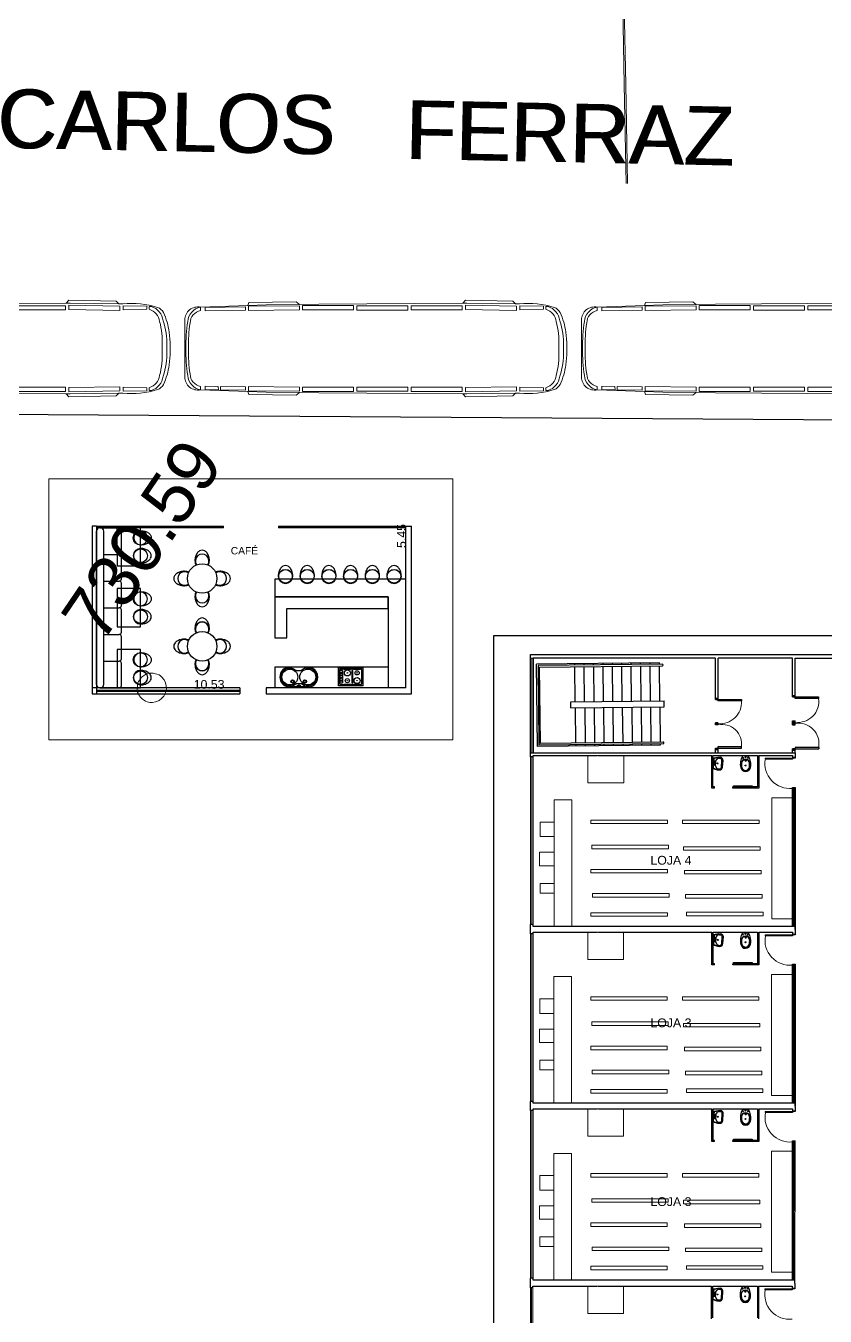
# Model space of a CAD drawing. Header units: metres. Extents: x 325024 to 7190115, y 7391967 to 10157759.
# Drawn here: x 326105.91 to 326133.12, y 7392846.89 to 7392890.81 of the extents above; entities that cross this region are included whole.
import ezdxf
from ezdxf.enums import TextEntityAlignment as Align

# ---------------------------------------------------------------- set-up
doc = ezdxf.new("R2010")
doc.units = ezdxf.units.M
doc.linetypes.add('0', pattern=[0])
doc.linetypes.add('3', pattern=[0.64, 0.48, -0.04, 0.08, -0.04])
doc.layers.get('0').update_dxf_attribs({"lineweight": 18})
for name, color, linetype, lineweight in [('100_SIST_VIARIO_MEIO_FIO', 1, 'Continuous', 18), ('160_P_SIMP_ASF_TOP', 7, 'Continuous', 18), ('604_CURVA_INTERM', 7, 'Continuous', 18), ('606_PTO_COTADO', 7, 'Continuous', 18), ('626_SEGM_CURVA_INTERM', 7, 'Continuous', 18), ('ESQUADRIA', 2, 'Continuous', 15), ('linagrossa', 7, 'Continuous', 25), ('madeira', 22, 'Continuous', 15), ('MÓVEIS', 7, 'Continuous', 13), ('PISO', 254, 'Continuous', 9), ('VIDRO', 4, 'Continuous', 15)]:
    doc.layers.add(name, color=color, linetype=linetype, lineweight=lineweight)
for name, color, linetype in [('Alvenaria', 6, 'Continuous'), ('ANTIGUA', 7, '0'), ('AR-FOLHA', 1, 'Continuous'), ('Corrimão', 1, 'Continuous'), ('Cotas', 1, 'Continuous'), ('HIDRAULICA', 3, 'Continuous'), ('Mobiliário', 1, 'Continuous'), ('Mobiliário 2', 2, 'Continuous'), ('PECAS', 2, 'Continuous'), ('TEXTO', 2, 'Continuous')]:
    doc.layers.add(name, color=color, linetype=linetype)
doc.styles.get("Standard").update_dxf_attribs({"font": 'arial.ttf'})
doc.styles.add('Style-Arial', font='arial.ttf', dxfattribs={"height": 1.75})
doc.dimstyles.new('Cotas Internas', dxfattribs={"dimtxt": 0.3, "dimasz": 0.05, "dimexe": 0.1, "dimexo": 0.0625, "dimgap": 0.09, "dimtad": 0, "dimzin": 0, "dimdsep": 46, "dimtxsty": 'Standard', "dimblk": 'ARCHTICK', "dimcen": 0.09, "dimse1": 1, "dimse2": 1, "dimsd1": 1, "dimsd2": 1, "dimclrd": 256, "dimclre": 256, "dimclrt": 256, "dimadec": 0, "dimazin": 0, "dimtfac": 1, "dimtofl": 0, "dimtmove": 0, "dimatfit": 3, "dimldrblk": 'DOT', "dimfxl": 1, "dimtolj": 1, "dimtzin": 0, "dimlwe": -1, "dimarcsym": 0})

# ---------------------------------------------------------------- blocks, each defined once
blk = doc.blocks.new('SP09')
at = {"color": 0, "linetype": 'Continuous'}
blk.add_lwpolyline([(-0.028, -0.515), (-0.138, -0.495), (-0.238, -0.465), (-0.308, -0.425), (-0.348, -0.395), (-0.418, -0.315), (-0.468, -0.245), (-0.508, -0.155), (-0.518, -0.095), (-0.518, 0.025), (-0.508, 0.105), (-0.478, 0.195), (-0.438, 0.265), (-0.398, 0.325), (-0.318, 0.385), (-0.228, 0.435), (-0.148, 0.475), (-0.098, 0.475), (-0.028, 0.475), (0.082, 0.475), (0.192, 0.435), (0.272, 0.395), (0.352, 0.315), (0.412, 0.225), (0.462, 0.105), (0.482, 0.025), (0.482, -0.035), (0.472, -0.085), (0.442, -0.215), (0.382, -0.305), (0.312, -0.385), (0.232, -0.445), (0.102, -0.495), (0.022, -0.515)], close=True, dxfattribs=at)
blk = doc.blocks.new('terrestres_17')
at = {"color": 2}
for p, q in [((-1824.3, 139.3), (-2155.7, 126.6)), ((-2155.7, 126.6), (-2155.7, 103.5)), ((-1816.4, 159), (-1824.3, 139.3)), ((-1694.1, 143.5), (-1824.3, 139.3)), ((-1483.7, 164.6), (-1816.4, 159)), ((-1694.1, 143.5), (-1461.4, 145.6)), ((-1461.4, 145.6), (-1483.7, 164.6)), ((-1461.4, 145.6), (-1325.5, 146.9)), ((-313.5, 155.1), (-1325.5, 146.9)), ((-295.3, 176.4), (-313.5, 155.1)), ((-285.2, 155.3), (-313.5, 155.1)), ((36.3, 168.3), (-295.3, 176.4)), ((-285.2, 155.3), (56, 150.7)), ((56, 150.7), (36.3, 168.3)), ((56, 150.7), (84.4, 150.3)), ((-2266.2, -163.6), (-2266.2, 36.4)), ((-2266.2, -163.6), (-2266.2, -363.6)), ((-2155.7, -453.9), (-2155.7, -430.7)), ((-1824.3, -466.6), (-2155.7, -453.9)), ((-1694.1, -470.7), (-1824.3, -466.6)), ((-1816.4, -486.3), (-1824.3, -466.6)), ((-1483.7, -491.9), (-1816.4, -486.3)), ((-1694.1, -470.7), (-1461.4, -472.9)), ((-1461.4, -472.9), (-1483.7, -491.9)), ((-1461.4, -472.9), (-1325.5, -474.2)), ((-313.5, -482.4), (-1325.5, -474.2)), ((-285.2, -482.6), (-313.5, -482.4)), ((-295.3, -503.7), (-313.5, -482.4)), ((36.3, -495.6), (-295.3, -503.7)), ((-285.2, -482.6), (56, -478)), ((56, -478), (36.3, -495.6)), ((56, -478), (84.4, -477.6))]:
    blk.add_line(p, q, dxfattribs=at)
for points in [[(-2155.7, 126.6, 0.341663), (-2245.7, 26.5, 0.034688), (-2258.9, -163.5, -0.003915)], [(-2155.7, 103.5, 0.348631), (-2228.8, 15.9, 0.053738), (-2239.1, -163.3, -0.027372)], [(284, 132), (268.1, 132), (268.1, 112, -0.297448), (341.9, 25.2, -0.074649), (359.7, -144.6, -0.992585)], [(284, 132, -0.287049), (366.2, 31.5, -0.090034), (392.3, -144.4, -1.028789)], [(-2258.9, -163.6, -0.000026), (-2258.9, -163.5, 0.003683)], [(-2258.9, -163.6, -0.000026), (-2258.9, -163.5, 0.003683)], [(-2258.9, -163.6, 0.000026), (-2258.9, -163.8, -0.003683)], [(-2258.9, -163.6, 0.000026), (-2258.9, -163.8, -0.003683)], [(-2155.7, -453.9, -0.341663), (-2245.7, -353.8, -0.034688), (-2258.9, -163.8, 0.003915)], [(-2155.7, -430.7, -0.348631), (-2228.8, -343.2, -0.053738), (-2239.1, -164, 0.027372)], [(360.5, -163.6, 0.006599), (359.7, -144.6, 0.928253)], [(360.5, -163.6, -0.006599), (359.7, -182.6, -0.928253)], [(392.8, -163.6, 0.007789), (392.3, -144.4, 0.966191)], [(392.8, -163.6, -0.007789), (392.3, -182.9, -0.966191)], [(284, -459.3), (268.1, -459.3), (268.1, -439.2, 0.297448), (341.9, -352.5, 0.074649), (359.7, -182.6, 0.992585)], [(284, -459.3, 0.287049), (366.2, -358.8, 0.090034), (392.3, -182.9, 1.028789)]]:
    blk.add_lwpolyline(points, format="xyb", dxfattribs=at)
blk.add_lwpolyline([(-2123.7, 124.3), (-1839.4, 130), (-1840.6, 104.5), (-2123, 101.6), (-2123.7, 124.3)], dxfattribs=at)
for points in [[(-1460.9, 107.1), (-1817.8, 103.9), (-1818.1, 133.2), (-1461.1, 136.3)], [(-1082.8, 107.9), (-1439.8, 107.9), (-1439.8, 137.2), (-1082.8, 137.2)], [(-701.3, 106.7), (-1058.3, 106.7), (-1058.3, 136), (-701.2, 136)], [(-319.8, 107.8), (-676.8, 107.8), (-676.8, 137.1), (-319.7, 137.1)], [(61.7, 104.3), (-295.2, 110.3), (-294.7, 139.6), (62.3, 133.6)], [(252.5, 112.5), (86.3, 106.8), (86.8, 136.1), (253.1, 133)], [(-2032.7, -429.9), (-2123, -428.9), (-2123.7, -451.6), (-2029.7, -453.6)], [(-1840.6, -431.8), (-2015.2, -430.7), (-2016, -453.4), (-1839.4, -457.3)], [(-1460.9, -434.3), (-1817.8, -431.2), (-1818.1, -460.4), (-1461.1, -463.6)], [(-1082.8, -435.2), (-1439.8, -435.2), (-1439.8, -464.5), (-1082.8, -464.5)], [(-701.3, -434), (-1058.3, -434), (-1058.3, -463.3), (-701.2, -463.3)], [(-319.8, -435.1), (-676.8, -435.1), (-676.8, -464.4), (-319.7, -464.4)], [(61.7, -431.6), (-295.2, -437.6), (-294.7, -466.9), (62.3, -460.9)], [(252.5, -439.7), (86.3, -434.1), (86.8, -463.4), (253.1, -460.3)]]:
    blk.add_lwpolyline(points, close=True, dxfattribs=at)
for centre, radius, start, end in [((-2174.1, 36.4), 92.1, 78.52265, 180), ((141.7, -465.3), 618.3, 72.53797, 95.31912), ((305.3, 58), 70, 25.84124, 71.75702), ((-15, -97.2), 426, 6.50862, 25.84124), ((-356, -155), 771.6, 0.79761, 7.90516), ((-722.1, -147.2), 1137.6, 359.17009, 0.14659), ((-722.1, -180.1), 1137.6, 359.85341, 0.82991), ((-356, -172.3), 771.6, 352.09484, 359.20239), ((-15, -230.1), 426, 334.15876, 353.49138), ((-2174.1, -363.6), 92.1, 180, 281.47735), ((141.7, 138), 618.3, 264.68088, 287.46203), ((305.3, -385.3), 70, 288.24298, 334.15876)]:
    blk.add_arc(centre, radius, start, end, dxfattribs=at)
blk = doc.blocks.new('*U54')
at = {"color": 7, "xscale": 0.004847731468392426, "yscale": 0.004847731468392426, "zscale": 0.004847731468392426}
blk.add_blockref('terrestres_17', (4.486, 0.793), dxfattribs=at)
blk = doc.blocks.new('*U55')
at = {"layer": '100_SIST_VIARIO_MEIO_FIO', "color": 0, "linetype": 'ByBlock', "lineweight": -2, "transparency": 16777216}
for p in [(13.5, 0), (27, 0), (40.5, 0)]:
    blk.add_blockref('*U54', p, dxfattribs=at)
blk = doc.blocks.new('Tulipa S')
at = {"layer": 'Mobiliário', "linetype": 'Continuous'}
for radius in [0.237, 0.232]:
    blk.add_circle((0, 0), radius, dxfattribs=at)
for centre, radius, start, end in [((0, 0), 0.246, 90, 270), ((0, -0.303), 0.549, 74.5192, 90), ((0.041, -0.154), 0.394, 56.2313, 74.5192), ((0.104, -0.059), 0.281, 31.7772, 56.2313), ((0.2, 0), 0.168, 0, 31.7772), ((0.2, 0), 0.168, 328.2228, 0), ((0, 0.303), 0.549, 270, 285.4808), ((0.041, 0.154), 0.394, 285.4808, 303.7687), ((0.104, 0.059), 0.281, 303.7687, 328.2228)]:
    blk.add_arc(centre, radius, start, end, dxfattribs=at)
blk = doc.blocks.new('*U52')
at = {"layer": 'Mobiliário'}
blk.add_blockref('Tulipa S', (-0.061, 0), dxfattribs=at)
blk = doc.blocks.new('*U53')
at = {"layer": 'Mobiliário', "color": 0, "linetype": 'ByBlock', "lineweight": -2, "transparency": 16777216}
for p in [(0, 3.695), (0, 2.956), (0, 2.217), (0, 1.478), (0, 0.739), (0, 0)]:
    blk.add_blockref('*U52', p, dxfattribs=at)
blk = doc.blocks.new('Mesa Café')
at = {"layer": 'Mobiliário', "linetype": 'Continuous'}
for centre, radius, start, end in [((0.059, 0.701), 0.281, 121.7772, 146.2313), ((0, 0.797), 0.168, 90, 121.7772), ((0, 0.797), 0.168, 58.2228, 90), ((-0.059, 0.701), 0.281, 33.7687, 58.2228), ((0.303, 0.596), 0.549, 164.5192, 180), ((0, 0.596), 0.246, 180, 214.4758), ((0, 0.596), 0.237, 325.086, 214.914), ((0, 0.596), 0.232, 324.7993, 215.2007), ((0.154, 0.638), 0.394, 146.2313, 164.5192), ((-0.154, 0.638), 0.394, 15.4808, 33.7687), ((0, 0.596), 0.246, 325.5242, 0), ((-0.303, 0.596), 0.549, 0, 15.4808), ((-0.797, 0), 0.168, 148.2228, 180), ((-0.701, -0.059), 0.281, 123.7687, 148.2228), ((-0.638, -0.154), 0.394, 105.4808, 123.7687), ((-0.596, 0), 0.237, 55.086, 304.914), ((-0.596, 0), 0.232, 54.7993, 305.2007), ((-0.596, -0.303), 0.549, 90, 105.4808), ((-0.596, 0), 0.246, 55.5242, 90), ((0.596, 0), 0.246, 90, 124.4758), ((0.596, 0), 0.237, 235.086, 124.914), ((0.596, 0), 0.232, 234.7993, 125.2007), ((0.596, -0.303), 0.549, 74.5192, 90), ((0.638, -0.154), 0.394, 56.2313, 74.5192), ((0.701, -0.059), 0.281, 31.7772, 56.2313), ((0.797, 0), 0.168, 0, 31.7772), ((0.797, 0), 0.168, 328.2228, 0), ((-0.797, 0), 0.168, 180, 211.7772), ((-0.701, 0.059), 0.281, 211.7772, 236.2313), ((-0.638, 0.154), 0.394, 236.2313, 254.5192), ((-0.596, 0.303), 0.549, 254.5192, 270), ((-0.596, 0), 0.246, 270, 304.4758), ((0.596, 0), 0.246, 235.5242, 270), ((0.596, 0.303), 0.549, 270, 285.4808), ((0.638, 0.154), 0.394, 285.4808, 303.7687), ((0.701, 0.059), 0.281, 303.7687, 328.2228), ((0, -0.596), 0.246, 145.5242, 180), ((0.303, -0.596), 0.549, 180, 195.4808), ((0, -0.596), 0.237, 145.086, 34.914), ((0, -0.596), 0.232, 144.7993, 35.2007), ((0.154, -0.638), 0.394, 195.4808, 213.7687), ((0.059, -0.701), 0.281, 213.7687, 238.2228), ((-0.059, -0.701), 0.281, 301.7772, 326.2313), ((-0.154, -0.638), 0.394, 326.2313, 344.5192), ((0, -0.596), 0.246, 0, 34.4758), ((-0.303, -0.596), 0.549, 344.5192, 0), ((0, -0.797), 0.168, 238.2228, 270), ((0, -0.797), 0.168, 270, 301.7772)]:
    blk.add_arc(centre, radius, start, end, dxfattribs=at)
at = {"layer": 'Mobiliário 2'}
blk.add_circle((0, 0), 0.5, dxfattribs=at)
blk = doc.blocks.new('Cooktop')
at = {"layer": 'ANTIGUA', "color": 1, "linetype": '0'}
for p, q in [((-0.84, 0.609), (0, 0.609)), ((-0.84, 0.609), (-0.84, 0)), ((-0.798, 0.539), (-0.798, 0.07)), ((-0.798, 0.525), (-0.798, 0.305)), ((-0.426, 0.567), (-0.77, 0.567)), ((-0.756, 0.567), (-0.519, 0.567)), ((-0.483, 0.094), (-0.483, 0.515)), ((-0.463, 0.094), (-0.463, 0.515)), ((-0.426, 0.567), (-0.189, 0.567)), ((-0.07, 0.567), (-0.189, 0.567)), ((-0.14, 0.094), (-0.14, 0.515)), ((-0.049, 0.515), (-0.14, 0.515)), ((-0.049, 0.515), (-0.049, 0.094)), ((-0.042, 0.539), (-0.042, 0.07)), ((0, 0.609), (0, 0)), ((0, 0), (-0.84, 0)), ((-0.798, 0.084), (-0.798, 0.305)), ((-0.77, 0.042), (-0.426, 0.042)), ((-0.519, 0.042), (-0.756, 0.042)), ((-0.189, 0.042), (-0.426, 0.042)), ((-0.189, 0.042), (-0.07, 0.042)), ((-0.14, 0.094), (-0.049, 0.094))]:
    blk.add_line(p, q, dxfattribs=at)
for centre, radius in [((-0.638, 0.436), 0.104), ((-0.638, 0.436), 0.00689), ((-0.307, 0.436), 0.0709), ((-0.307, 0.436), 0.00689), ((-0.094, 0.436), 0.026), ((-0.638, 0.173), 0.0709), ((-0.638, 0.173), 0.00689), ((-0.307, 0.173), 0.104), ((-0.307, 0.173), 0.00689), ((-0.094, 0.348), 0.026), ((-0.094, 0.259), 0.026), ((-0.094, 0.173), 0.026)]:
    blk.add_circle(centre, radius, dxfattribs=at)
for centre, radius, start, end in [((-0.77, 0.539), 0.028, 90, 180), ((-0.473, 0.515), 0.01, 359.998, 179.998), ((-0.07, 0.539), 0.028, 0, 90), ((-0.77, 0.07), 0.028, 180, 270), ((-0.473, 0.094), 0.01, 179.998, 359.998), ((-0.07, 0.07), 0.028, 270, 0)]:
    blk.add_arc(centre, radius, start, end, dxfattribs=at)
blk = doc.blocks.new('Cuba Café')
at = {"layer": 'ANTIGUA', "color": 1, "linetype": '0'}
for p, q in [((-0.305, 0.679), (-0.304, 0.679)), ((-0.304, 0.679), (0.304, 0.679)), ((0.094, 0.56), (-0.095, 0.56)), ((0.304, 0.679), (0.305, 0.679)), ((-0.046, 0.119), (-0.095, 0.119)), ((0.094, 0.119), (-0.046, 0.119))]:
    blk.add_line(p, q, dxfattribs=at)
at = {"layer": 'ANTIGUA', "color": 1, "linetype": '3'}
for p, q in [((0.07, 0.63), (-0.07, 0.63)), ((0, 0.56), (0, 0.7))]:
    blk.add_line(p, q, dxfattribs=at)
at = {"layer": 'ANTIGUA', "color": 1, "linetype": '0'}
for centre, radius in [((-0.305, 0.34), 0.27), ((-0.21, 0.49), 0.0574), ((-0.21, 0.49), 0.0427), ((0.305, 0.34), 0.27), ((0.21, 0.49), 0.0574), ((0.21, 0.49), 0.0427)]:
    blk.add_circle(centre, radius, dxfattribs=at)
for centre, radius, start, end in [((-0.305, 0.34), 0.34, 89.9744, 270.026), ((-0.305, 0.34), 0.305, 46.3972, 313.603), ((0.305, 0.34), 0.305, 0, 133.603), ((0.305, 0.34), 0.34, 0, 90.0256), ((0.305, 0.34), 0.305, 226.397, 0), ((0.305, 0.34), 0.34, 269.974, 0)]:
    blk.add_arc(centre, radius, start, end, dxfattribs=at)
at = {"layer": 'Mobiliário'}
blk.add_line((-0.304, 0), (0.304, 0), dxfattribs=at)
blk = doc.blocks.new('*D59')
at = {"layer": 'Defpoints', "color": 0, "transparency": 16777216}
for p in [(326108.313, 7392868.391), (326108.313, 7392868.276), (326118.838, 7392868.276)]:
    blk.add_point(p, dxfattribs=at)
at = {"layer": 'Cotas', "transparency": 16777216, "insert": (326112.147, 7392868.391), "char_height": 0.3, "attachment_point": 5}
blk.add_mtext('\\A1;10.53', dxfattribs=at)
blk = doc.blocks.new('_ArchTick')
at = {"layer": 'AR-FOLHA', "color": 0, "const_width": 0.15}
blk.add_lwpolyline([(-0.5, -0.5), (0.5, 0.5)], dxfattribs=at)
blk = doc.blocks.new('_Dot')
at = {"color": 0, "linetype": 'ByBlock', "lineweight": -2}
blk.add_line((-0.5, 0), (-1, 0), dxfattribs=at)
at = {"color": 0, "linetype": 'ByBlock', "const_width": 0.5}
blk.add_lwpolyline([(-0.25, 0, 1), (0.25, 0, 1)], format="xyb", close=True, dxfattribs=at)
blk = doc.blocks.new('*D60')
at = {"layer": 'Defpoints', "color": 0, "transparency": 16777216}
for p in [(326118.838, 7392873.726), (326118.699, 7392868.276), (326118.838, 7392868.276)]:
    blk.add_point(p, dxfattribs=at)
at = {"layer": 'Cotas', "transparency": 16777216, "insert": (326118.699, 7392873.443), "char_height": 0.3, "attachment_point": 5, "rotation": 90}
blk.add_mtext('\\A1;5.45', dxfattribs=at)
blk = doc.blocks.new('Sofá')
for p, q in [((-2.6099, 0), (2.6099, 0)), ((-2.7249, -0.115), (-2.7249, -0.135)), ((-2.7249, -0.135), (-2.7249, -0.775)), ((-2.6099, -0.25), (2.6099, -0.25)), ((-1.8166, -0.25), (-1.8166, -0.775)), ((-0.9083, -0.25), (-0.9083, -0.775)), ((0, -0.25), (0, -0.775)), ((0, -0.25), (0, -0.775)), ((0.9083, -0.25), (0.9083, -0.775)), ((1.8166, -0.25), (1.8166, -0.775)), ((2.7249, -0.115), (2.7249, -0.135)), ((2.7249, -0.135), (2.7249, -0.775)), ((-2.6499, -0.85), (-1.8916, -0.85)), ((-1.7416, -0.85), (-0.9833, -0.85)), ((-0.8333, -0.85), (-0.075, -0.85)), ((0.075, -0.85), (0.8333, -0.85)), ((0.9833, -0.85), (1.7416, -0.85)), ((1.8916, -0.85), (2.6499, -0.85))]:
    blk.add_line(p, q)
for centre, radius, start, end in [((-2.6099, -0.115), 0.115, 90, 180), ((-2.6099, -0.135), 0.115, 180, 270), ((2.6099, -0.115), 0.115, 0, 90), ((2.6099, -0.135), 0.115, 270, 0), ((-2.6499, -0.775), 0.075, 180, 270), ((-1.8916, -0.775), 0.075, 270, 0), ((-1.7416, -0.775), 0.075, 180, 270), ((-0.9833, -0.775), 0.075, 270, 0), ((-0.8333, -0.775), 0.075, 180, 270), ((-0.075, -0.775), 0.075, 270, 0), ((0.075, -0.775), 0.075, 180, 270), ((0.8333, -0.775), 0.075, 270, 0), ((0.9833, -0.775), 0.075, 180, 270), ((1.7416, -0.775), 0.075, 270, 0), ((1.8916, -0.775), 0.075, 180, 270), ((2.6499, -0.775), 0.075, 270, 0)]:
    blk.add_arc(centre, radius, start, end)
blk = doc.blocks.new('new block.dwg vaso sanitario')
at = {"layer": 'PECAS', "color": 0}
for q in [(0, 95.742742), (0, -95.742742)]:
    blk.add_line((0, 0), q, dxfattribs=at)
for centre, radius in [((40.000002, 0), 17.500001), ((62.500003, 91.500003), 17.500001), ((325.000014, 0), 15.000001), ((62.500003, -91.500004), 17.500001)]:
    blk.add_circle(centre, radius, dxfattribs=at)
for centre, radius, start, end in [((7.500001, 95.742742), 7.5, 120.612911, 180), ((281.877309, -367.965429), 546.302538, 78.038978, 120.612911), ((257.500011, 0), 145.000006, 94.115245, 180), ((257.500011, 0), 145.000006, 180, 265.884755), ((257.500011, 0), 138.500006, 94.115245, 180), ((257.500011, 0), 138.500006, 180, 265.884755), ((145.000006, 0), 30.000001, 213.541951, 146.458049), ((282.97582, -354.084727), 500.00002, 77.754014, 94.115245), ((282.97582, -354.084727), 493.50002, 77.754014, 94.115245), ((359.829176, 0), 131.170844, 0, 77.754014), ((359.829176, 0), 131.170844, 282.245986, 0), ((359.829176, 0), 137.670844, 0, 77.754014), ((359.829176, 0), 137.670844, 282.245986, 0), ((359.829176, 0), 170.170846, 0, 78.038978), ((359.829176, 0), 170.170846, 281.961022, 0), ((7.500001, -95.742742), 7.5, 180, 239.387089), ((281.877309, 367.965428), 546.302538, 239.387089, 281.961022), ((282.97582, 354.084726), 500.00002, 265.884755, 282.245986), ((282.97582, 354.084726), 493.50002, 265.884755, 282.245986)]:
    blk.add_arc(centre, radius, start, end, dxfattribs=at)
blk = doc.blocks.new('Escada Emergência')
at = {"layer": 'Alvenaria'}
for p, q in [((-4.18, -0.05), (-4.18, 0)), ((-4.18, 0), (0, 0)), ((-3.86, -0.05), (-3.86, 0)), ((-3.54, -0.05), (-3.54, 0)), ((-3.22, -0.05), (-3.22, 0)), ((-2.9, -0.05), (-2.9, 0)), ((-2.58, -0.05), (-2.58, 0)), ((-2.26, -0.05), (-2.26, 0)), ((-1.94, -0.05), (-1.94, 0)), ((-1.62, -0.05), (-1.62, 0)), ((-1.3, -0.05), (-1.3, 0)), ((0, -2.8), (0, 0)), ((-4.18, -1.3), (-4.18, -0.1)), ((-3.86, -1.3), (-3.86, -0.1)), ((-3.54, -1.3), (-3.54, -0.1)), ((-3.22, -1.3), (-3.22, -0.1)), ((-2.9, -1.3), (-2.9, -0.1)), ((-2.58, -1.3), (-2.58, -0.1)), ((-2.26, -1.3), (-2.26, -0.1)), ((-1.94, -1.3), (-1.94, -0.1)), ((-1.62, -1.3), (-1.62, -0.1)), ((-1.3, -1.3), (-1.3, -0.1)), ((-1.15, -1.3), (-4.33, -1.3)), ((-4.33, -1.5), (-4.33, -1.3)), ((-1.15, -1.5), (-1.15, -1.3)), ((-1.15, -1.5), (-4.33, -1.5)), ((-4.18, -1.5), (-4.18, -2.7)), ((-3.86, -1.5), (-3.86, -2.7)), ((-3.54, -1.5), (-3.54, -2.7)), ((-3.22, -1.5), (-3.22, -2.7)), ((-2.9, -1.5), (-2.9, -2.7)), ((-2.58, -1.5), (-2.58, -2.7)), ((-2.26, -1.5), (-2.26, -2.7)), ((-1.94, -1.5), (-1.94, -2.7)), ((-1.62, -1.5), (-1.62, -2.7)), ((-1.3, -1.5), (-1.3, -2.7)), ((-4.18, -2.75), (-4.18, -2.8)), ((-4.18, -2.8), (0, -2.8)), ((-3.86, -2.75), (-3.86, -2.8)), ((-3.54, -2.75), (-3.54, -2.8)), ((-3.22, -2.75), (-3.22, -2.8)), ((-2.9, -2.75), (-2.9, -2.8)), ((-2.58, -2.75), (-2.58, -2.8)), ((-2.26, -2.75), (-2.26, -2.8)), ((-1.94, -2.75), (-1.94, -2.8)), ((-1.62, -2.75), (-1.62, -2.8)), ((-1.3, -2.75), (-1.3, -2.8))]:
    blk.add_line(p, q, dxfattribs=at)
at = {"layer": 'Corrimão'}
blk.add_lwpolyline([(-4.28, -0.05), (-0.05, -0.05), (-0.05, -2.75), (-4.28, -2.75, -1), (-4.28, -2.7), (-0.1, -2.7), (-0.1, -0.1), (-4.28, -0.1, -1)], format="xyb", close=True, dxfattribs=at)
blk = doc.blocks.new('pia de banheiro')
at = {"layer": 'HIDRAULICA', "color": 0}
for p, q in [((-1167.941, -47.098), (-1167.741, -47.048)), ((-1167.941, -47.598), (-1167.941, -47.098)), ((-1167.921, -47.113), (-1167.736, -47.067)), ((-1167.921, -47.582), (-1167.921, -47.113)), ((-1167.921, -47.248), (-1167.841, -47.248)), ((-1167.841, -47.448), (-1167.921, -47.448)), ((-1167.841, -47.248), (-1167.767, -47.141)), ((-1167.841, -47.248), (-1167.841, -47.448)), ((-1167.841, -47.448), (-1167.771, -47.553)), ((-1167.741, -47.048), (-1167.632, -47.048)), ((-1167.741, -47.068), (-1167.632, -47.068)), ((-1167.685, -47.098), (-1167.632, -47.098)), ((-1167.541, -47.506), (-1167.541, -47.189)), ((-1167.511, -47.506), (-1167.511, -47.189)), ((-1167.491, -47.506), (-1167.491, -47.189)), ((-1167.941, -47.598), (-1167.741, -47.648)), ((-1167.921, -47.582), (-1167.736, -47.628)), ((-1167.741, -47.628), (-1167.632, -47.628)), ((-1167.741, -47.648), (-1167.632, -47.648)), ((-1167.687, -47.598), (-1167.632, -47.598))]:
    blk.add_line(p, q, dxfattribs=at)
for centre, radius in [((-1167.881, -47.348), 0.0195), ((-1167.881, -47.298), 0.0183), ((-1167.881, -47.398), 0.0182), ((-1167.741, -47.348), 0.0234)]:
    blk.add_circle(centre, radius, dxfattribs=at)
for centre, radius, start, end in [((-1167.685, -47.198), 0.1, 90, 145.24055), ((-1167.632, -47.189), 0.141, 0, 90), ((-1167.632, -47.189), 0.121, 0, 90), ((-1167.632, -47.189), 0.0914, 0, 90), ((-1167.632, -47.506), 0.0914, 270, 0), ((-1167.632, -47.506), 0.121, 270, 0), ((-1167.632, -47.506), 0.141, 270, 0), ((-1167.687, -47.498), 0.1, 213.72717, 270)]:
    blk.add_arc(centre, radius, start, end, dxfattribs=at)

msp = doc.modelspace()

# ---------------------------------------------------------------- linework, layer by layer
at = {"layer": '604_CURVA_INTERM', "elevation": 734}
for points in [[(326126.226, 7392891.491), (326126.278, 7392888.813)], [(326126.274, 7392891.49), (326126.326, 7392888.813)]]:
    msp.add_lwpolyline(points, dxfattribs=at)
at = {"layer": '626_SEGM_CURVA_INTERM', "elevation": 734}
for points in [[(326126.278, 7392888.813), (326126.343, 7392885.441)], [(326126.326, 7392888.813), (326126.392, 7392885.441)]]:
    msp.add_lwpolyline(points, dxfattribs=at)
at = {"layer": 'Alvenaria'}
for p, q in [((326108.163, 7392873.776), (326108.163, 7392868.076)), ((326108.313, 7392873.776), (326108.163, 7392873.776)), ((326108.163, 7392873.626), (326108.163, 7392868.276)), ((326108.313, 7392873.776), (326108.313, 7392868.076)), ((326108.313, 7392873.626), (326108.313, 7392868.276)), ((326118.838, 7392868.276), (326118.838, 7392873.776)), ((326118.838, 7392873.776), (326119.038, 7392873.776)), ((326119.038, 7392868.076), (326119.038, 7392873.776)), ((326113.188, 7392868.276), (326108.163, 7392868.276)), ((326108.163, 7392868.076), (326113.188, 7392868.076)), ((326113.188, 7392868.276), (326113.188, 7392868.076)), ((326118.838, 7392868.276), (326114.088, 7392868.276)), ((326114.088, 7392868.276), (326114.088, 7392868.076)), ((326114.088, 7392868.076), (326119.038, 7392868.076)), ((326118.838, 7392868.276), (326114.838, 7392868.276))]:
    msp.add_line(p, q, dxfattribs=at)
at = {"layer": 'ESQUADRIA'}
for centre, radius, start, end in [((326132.183, 7392867.81), 0.714, 262.3909, 8.6886), ((326129.544, 7392867.777), 0.723, 263.9553, 3.9933), ((326129.609, 7392866.363), 0.664, 351.9403, 102.2077), ((326132.211, 7392866.375), 0.695, 349.2345, 99.686), ((326131.913, 7392865.696), 0.848, 169.3824, 275.9696), ((326131.915, 7392859.68), 0.848, 169.3824, 275.9696), ((326131.915, 7392853.664), 0.848, 169.3824, 275.9696), ((326131.905, 7392847.628), 0.848, 169.3824, 275.9696)]:
    msp.add_arc(centre, radius, start, end, dxfattribs=at)
at = {"layer": 'linagrossa'}
for p, q in [((326150.128, 7392877.271), (326084.816, 7392877.723)), ((326123.089, 7392869.245), (326123.089, 7392869.41)), ((326123.089, 7392869.41), (326139.135, 7392869.41)), ((326123.089, 7392866.062), (326123.089, 7392869.245)), ((326129.381, 7392869.286), (326123.177, 7392869.286)), ((326123.177, 7392869.286), (326123.177, 7392866.062)), ((326129.381, 7392867.873), (326129.381, 7392869.286)), ((326129.468, 7392867.828), (326129.468, 7392869.286)), ((326132.003, 7392869.286), (326129.468, 7392869.286)), ((326132.003, 7392867.964), (326132.003, 7392869.286)), ((326132.09, 7392867.918), (326132.09, 7392869.286)), ((326132.09, 7392869.286), (326139.048, 7392869.286)), ((326129.378, 7392867.921), (326129.466, 7392867.921)), ((326129.378, 7392867.873), (326129.466, 7392867.873)), ((326129.466, 7392867.873), (326130.266, 7392867.873)), ((326130.266, 7392867.873), (326130.266, 7392867.828)), ((326132.001, 7392868.011), (326132.089, 7392868.011)), ((326132.001, 7392867.964), (326132.089, 7392867.964)), ((326132.089, 7392867.964), (326132.889, 7392867.964)), ((326132.889, 7392867.918), (326132.089, 7392867.918)), ((326132.889, 7392867.964), (326132.889, 7392867.918)), ((326130.266, 7392867.828), (326129.466, 7392867.828)), ((326129.378, 7392867.058), (326129.466, 7392867.058)), ((326129.466, 7392867.012), (326129.378, 7392867.012)), ((326129.466, 7392867.085), (326129.379, 7392867.085)), ((326129.379, 7392867.04), (326129.466, 7392867.04)), ((326129.381, 7392867.012), (326129.381, 7392867.085)), ((326129.468, 7392867.058), (326129.468, 7392867.085)), ((326129.468, 7392867.012), (326129.468, 7392867.058)), ((326132.001, 7392867.148), (326132.089, 7392867.148)), ((326132.089, 7392867.103), (326132.001, 7392867.103)), ((326132.003, 7392867.014), (326132.003, 7392867.148)), ((326132.003, 7392867.059), (326132.09, 7392867.059)), ((326132.09, 7392867.014), (326132.003, 7392867.014)), ((326132.094, 7392867.061), (326132.007, 7392867.061)), ((326132.007, 7392867.015), (326132.094, 7392867.015)), ((326132.09, 7392867.103), (326132.09, 7392867.148)), ((326132.09, 7392867.014), (326132.09, 7392867.103)), ((326129.379, 7392866.224), (326129.466, 7392866.224)), ((326129.379, 7392866.177), (326129.466, 7392866.177)), ((326129.381, 7392866.056), (326129.381, 7392866.224)), ((326130.266, 7392866.27), (326129.466, 7392866.27)), ((326129.466, 7392866.224), (326130.266, 7392866.224)), ((326129.468, 7392866.056), (326129.468, 7392866.27)), ((326130.266, 7392866.224), (326130.266, 7392866.27)), ((326132.003, 7392866.056), (326132.003, 7392866.198)), ((326132.09, 7392866.198), (326132.003, 7392866.198)), ((326132.09, 7392866.151), (326132.003, 7392866.151)), ((326132.007, 7392866.2), (326132.094, 7392866.2)), ((326132.007, 7392866.152), (326132.094, 7392866.152)), ((326132.094, 7392866.245), (326132.09, 7392866.2)), ((326132.09, 7392866.056), (326132.09, 7392866.2)), ((326132.894, 7392866.245), (326132.094, 7392866.245)), ((326132.094, 7392866.2), (326132.894, 7392866.2)), ((326132.894, 7392866.245), (326132.894, 7392866.2)), ((326123.089, 7392866.062), (326132.089, 7392866.062)), ((326123.089, 7392865.922), (326123.089, 7392866.062)), ((326123.177, 7392865.922), (326123.089, 7392865.922)), ((326123.177, 7392865.974), (326125.353, 7392865.974)), ((326123.177, 7392865.922), (326123.177, 7392865.974)), ((326125.394, 7392865.974), (326128.268, 7392865.974)), ((326128.268, 7392865.974), (326129.256, 7392865.974)), ((326129.256, 7392864.862), (326129.256, 7392865.974)), ((326129.297, 7392865.974), (326130.815, 7392865.974)), ((326129.297, 7392864.902), (326129.297, 7392865.974)), ((326130.815, 7392865.974), (326130.815, 7392864.902)), ((326130.856, 7392865.974), (326132.002, 7392865.974)), ((326130.856, 7392865.974), (326130.856, 7392864.862)), ((326132.002, 7392865.974), (326132.002, 7392865.853)), ((326132.089, 7392866.062), (326132.089, 7392865.882)), ((326129.353, 7392864.862), (326129.256, 7392864.862)), ((326129.353, 7392864.902), (326129.297, 7392864.902)), ((326129.332, 7392864.862), (326129.332, 7392864.902)), ((326129.353, 7392864.862), (326129.353, 7392864.902)), ((326130.153, 7392864.902), (326129.972, 7392864.902)), ((326129.973, 7392864.862), (326129.973, 7392864.902)), ((326130.153, 7392864.862), (326129.973, 7392864.862)), ((326129.974, 7392864.902), (326129.974, 7392864.862)), ((326129.996, 7392864.902), (326129.996, 7392864.942)), ((326129.996, 7392864.942), (326130.629, 7392864.942)), ((326129.996, 7392864.862), (326129.996, 7392864.902)), ((326130.815, 7392864.902), (326130.153, 7392864.902)), ((326130.515, 7392864.862), (326130.153, 7392864.862)), ((326130.856, 7392864.862), (326130.515, 7392864.862)), ((326130.629, 7392864.942), (326130.629, 7392864.902)), ((326132.002, 7392864.888), (326132.002, 7392860.149)), ((326132.002, 7392860.149), (326132.002, 7392864.888)), ((326132.089, 7392864.888), (326132.091, 7392860.062)), ((326132.091, 7392860.045), (326132.089, 7392864.888)), ((326123.091, 7392860.045), (326123.089, 7392860.216)), ((326123.177, 7392860.216), (326123.089, 7392860.216)), ((326123.091, 7392859.906), (326123.091, 7392860.045)), ((326123.177, 7392860.149), (326123.177, 7392860.216)), ((326132.002, 7392860.149), (326123.177, 7392860.149)), ((326123.178, 7392859.958), (326125.355, 7392859.958)), ((326123.178, 7392859.906), (326123.178, 7392859.958)), ((326125.395, 7392859.958), (326128.269, 7392859.958)), ((326128.269, 7392859.958), (326129.258, 7392859.958)), ((326129.258, 7392858.845), (326129.258, 7392859.958)), ((326129.299, 7392859.958), (326130.817, 7392859.958)), ((326129.299, 7392858.886), (326129.299, 7392859.958)), ((326130.817, 7392859.958), (326130.817, 7392858.886)), ((326130.858, 7392859.958), (326132.003, 7392859.958)), ((326130.858, 7392859.958), (326130.858, 7392858.845)), ((326132.003, 7392859.958), (326132.003, 7392859.837)), ((326132.091, 7392860.045), (326132.091, 7392859.866)), ((326123.178, 7392859.906), (326123.091, 7392859.906)), ((326129.354, 7392858.845), (326129.258, 7392858.845)), ((326129.354, 7392858.886), (326129.299, 7392858.886)), ((326129.334, 7392858.845), (326129.334, 7392858.886)), ((326129.354, 7392858.845), (326129.354, 7392858.886)), ((326130.154, 7392858.886), (326129.973, 7392858.886)), ((326129.975, 7392858.886), (326129.975, 7392858.845)), ((326129.975, 7392858.845), (326129.975, 7392858.886)), ((326130.154, 7392858.845), (326129.975, 7392858.845)), ((326129.997, 7392858.886), (326129.997, 7392858.926)), ((326129.997, 7392858.926), (326130.63, 7392858.926)), ((326129.997, 7392858.845), (326129.997, 7392858.886)), ((326130.817, 7392858.886), (326130.154, 7392858.886)), ((326130.517, 7392858.845), (326130.154, 7392858.845)), ((326130.858, 7392858.845), (326130.517, 7392858.845)), ((326130.63, 7392858.926), (326130.63, 7392858.886)), ((326132.003, 7392858.871), (326132.003, 7392854.133)), ((326132.003, 7392854.133), (326132.003, 7392858.871)), ((326132.091, 7392858.871), (326132.091, 7392854.045)), ((326132.091, 7392854.03), (326132.091, 7392858.871)), ((326123.091, 7392854.03), (326123.091, 7392854.199)), ((326123.178, 7392854.199), (326123.091, 7392854.199)), ((326123.091, 7392853.89), (326123.091, 7392854.03)), ((326123.178, 7392853.89), (326123.091, 7392853.89)), ((326123.178, 7392854.133), (326123.178, 7392854.199)), ((326132.003, 7392854.133), (326123.178, 7392854.133)), ((326123.178, 7392853.942), (326125.355, 7392853.942)), ((326123.178, 7392853.89), (326123.178, 7392853.942)), ((326125.395, 7392853.942), (326128.229, 7392853.942)), ((326128.229, 7392853.942), (326129.258, 7392853.942)), ((326129.258, 7392852.83), (326129.258, 7392853.942)), ((326129.299, 7392853.942), (326130.817, 7392853.942)), ((326129.299, 7392852.871), (326129.299, 7392853.942)), ((326130.817, 7392853.942), (326130.817, 7392852.871)), ((326130.858, 7392853.942), (326132.003, 7392853.942)), ((326130.858, 7392853.942), (326130.858, 7392852.83)), ((326132.003, 7392853.942), (326132.003, 7392853.821)), ((326132.091, 7392854.03), (326132.091, 7392853.85)), ((326129.354, 7392852.83), (326129.258, 7392852.83)), ((326129.354, 7392852.871), (326129.299, 7392852.871)), ((326129.334, 7392852.83), (326129.334, 7392852.871)), ((326129.354, 7392852.83), (326129.354, 7392852.871)), ((326130.154, 7392852.871), (326129.973, 7392852.871)), ((326129.975, 7392852.871), (326129.975, 7392852.83)), ((326129.975, 7392852.83), (326129.975, 7392852.871)), ((326130.154, 7392852.83), (326129.975, 7392852.83)), ((326129.997, 7392852.871), (326129.997, 7392852.911)), ((326129.997, 7392852.911), (326130.63, 7392852.911)), ((326129.997, 7392852.83), (326129.997, 7392852.871)), ((326130.817, 7392852.871), (326130.154, 7392852.871)), ((326130.517, 7392852.83), (326130.154, 7392852.83)), ((326130.858, 7392852.83), (326130.517, 7392852.83)), ((326130.63, 7392852.911), (326130.63, 7392852.871)), ((326132.003, 7392852.856), (326132.003, 7392848.117)), ((326132.003, 7392848.117), (326132.003, 7392852.856)), ((326132.081, 7392847.994), (326132.091, 7392852.856)), ((326123.081, 7392847.994), (326123.091, 7392848.184)), ((326123.178, 7392848.184), (326123.091, 7392848.184)), ((326123.178, 7392848.117), (326123.178, 7392848.184)), ((326132.003, 7392848.117), (326123.178, 7392848.117)), ((326123.081, 7392847.855), (326123.081, 7392847.994)), ((326123.168, 7392847.855), (326123.081, 7392847.855)), ((326123.168, 7392847.906), (326125.344, 7392847.906)), ((326123.168, 7392847.855), (326123.168, 7392847.906)), ((326125.385, 7392847.906), (326128.259, 7392847.906)), ((326128.259, 7392847.906), (326129.247, 7392847.906)), ((326129.247, 7392846.794), (326129.247, 7392847.906)), ((326129.288, 7392847.906), (326130.807, 7392847.906)), ((326129.288, 7392846.835), (326129.288, 7392847.906)), ((326130.807, 7392847.906), (326130.807, 7392846.835)), ((326130.847, 7392847.906), (326131.993, 7392847.906)), ((326130.847, 7392847.906), (326130.847, 7392846.794)), ((326131.993, 7392847.906), (326131.993, 7392847.786)), ((326132.081, 7392847.994), (326132.081, 7392847.814))]:
    msp.add_line(p, q, dxfattribs=at)
msp.add_lwpolyline([(326121.834, 7392870.057), (326140.434, 7392870.057), (326140.434, 7392825.357), (326121.834, 7392825.357)], close=True, dxfattribs=at)
at = {"layer": 'madeira'}
msp.add_lwpolyline([(326120.443, 7392866.506), (326106.687, 7392866.506), (326106.687, 7392875.394), (326120.443, 7392875.394)], close=True, dxfattribs=at)
at = {"layer": 'Mobiliário'}
for p, q in [((326114.388, 7392871.376), (326114.388, 7392870.976)), ((326114.388, 7392868.976), (326114.388, 7392868.276)), ((326118.238, 7392868.976), (326114.388, 7392868.976))]:
    msp.add_line(p, q, dxfattribs=at)
msp.add_lwpolyline([(326114.388, 7392869.976), (326114.788, 7392869.976), (326114.788, 7392870.976), (326118.238, 7392870.976), (326118.238, 7392871.376), (326114.388, 7392871.376)], close=True, dxfattribs=at)
at = {"layer": 'Mobiliário 2'}
for points in [[(326109.812, 7392873.726), (326109.012, 7392873.726), (326109.013, 7392872.426), (326109.813, 7392872.426)], [(326109.813, 7392871.651), (326109.013, 7392871.651), (326109.013, 7392870.351), (326109.813, 7392870.351)], [(326109.813, 7392869.576), (326109.013, 7392869.576), (326109.013, 7392868.276), (326109.813, 7392868.276)]]:
    msp.add_lwpolyline(points, close=True, dxfattribs=at)
msp.add_lwpolyline([(326118.838, 7392868.276), (326118.838, 7392871.976), (326114.388, 7392871.976), (326114.388, 7392871.376), (326118.238, 7392871.376), (326118.238, 7392868.276)], dxfattribs=at)
at = {"layer": 'PISO'}
for p, q in [((326132.002, 7392865.882), (326131.075, 7392865.882)), ((326131.075, 7392865.882), (326131.075, 7392865.853)), ((326131.075, 7392865.853), (326132.002, 7392865.853)), ((326132.089, 7392865.912), (326132.002, 7392865.912)), ((326132.089, 7392865.882), (326132.002, 7392865.882)), ((326132.089, 7392864.888), (326132.002, 7392864.888)), ((326132.089, 7392864.853), (326132.002, 7392864.853)), ((326132.003, 7392859.866), (326131.076, 7392859.866)), ((326131.076, 7392859.866), (326131.076, 7392859.837)), ((326131.076, 7392859.837), (326132.003, 7392859.837)), ((326132.091, 7392859.896), (326132.003, 7392859.896)), ((326132.091, 7392859.866), (326132.003, 7392859.866)), ((326132.091, 7392858.871), (326132.003, 7392858.871)), ((326132.091, 7392858.837), (326132.003, 7392858.837)), ((326132.003, 7392853.85), (326131.076, 7392853.85)), ((326131.076, 7392853.85), (326131.076, 7392853.821)), ((326131.076, 7392853.821), (326132.003, 7392853.821)), ((326132.091, 7392853.88), (326132.003, 7392853.88)), ((326132.091, 7392853.85), (326132.003, 7392853.85)), ((326132.091, 7392852.856), (326132.003, 7392852.856)), ((326132.091, 7392852.821), (326132.003, 7392852.821)), ((326131.993, 7392847.814), (326131.066, 7392847.814)), ((326131.066, 7392847.814), (326131.066, 7392847.786)), ((326131.066, 7392847.786), (326131.993, 7392847.786)), ((326132.081, 7392847.844), (326131.993, 7392847.844)), ((326132.081, 7392847.814), (326131.993, 7392847.814))]:
    msp.add_line(p, q, dxfattribs=at)
for points in [[(326125.042, 7392865.974), (326125.042, 7392865.045), (326126.259, 7392865.045), (326126.259, 7392865.974)], [(326124.494, 7392860.149), (326124.494, 7392864.462), (326123.894, 7392864.462), (326123.894, 7392860.149)], [(326132.002, 7392864.531), (326132.002, 7392860.415), (326131.3, 7392860.415), (326131.3, 7392864.531)], [(326123.894, 7392863.707), (326123.894, 7392863.21), (326123.414, 7392863.21), (326123.414, 7392863.707)], [(326127.749, 7392863.776), (326127.749, 7392863.656), (326125.145, 7392863.656), (326125.145, 7392863.776)], [(326130.868, 7392863.776), (326130.868, 7392863.656), (326128.263, 7392863.656), (326128.263, 7392863.776)], [(326123.894, 7392862.678), (326123.894, 7392862.215), (326123.397, 7392862.215), (326123.397, 7392862.678)], [(326127.784, 7392862.918), (326127.784, 7392862.798), (326125.179, 7392862.798), (326125.179, 7392862.918)], [(326130.902, 7392862.867), (326130.902, 7392862.747), (326128.298, 7392862.747), (326128.298, 7392862.867)], [(326127.749, 7392862.095), (326127.749, 7392861.975), (326125.145, 7392861.975), (326125.145, 7392862.095)], [(326130.936, 7392862.061), (326130.936, 7392861.941), (326128.332, 7392861.941), (326128.332, 7392862.061)], [(326123.894, 7392861.615), (326123.894, 7392861.289), (326123.414, 7392861.289), (326123.414, 7392861.615)], [(326127.801, 7392861.272), (326127.801, 7392861.152), (326125.196, 7392861.152), (326125.196, 7392861.272)], [(326130.971, 7392861.238), (326130.971, 7392861.118), (326128.366, 7392861.118), (326128.366, 7392861.238)], [(326127.749, 7392860.62), (326127.749, 7392860.5), (326125.145, 7392860.5), (326125.145, 7392860.62)], [(326131.005, 7392860.637), (326131.005, 7392860.517), (326128.4, 7392860.517), (326128.4, 7392860.637)], [(326125.033, 7392859.958), (326125.033, 7392859.029), (326126.25, 7392859.029), (326126.25, 7392859.958)], [(326124.485, 7392854.133), (326124.485, 7392858.446), (326123.885, 7392858.446), (326123.885, 7392854.133)], [(326131.993, 7392858.515), (326131.993, 7392854.399), (326131.291, 7392854.399), (326131.291, 7392858.515)], [(326127.741, 7392857.76), (326127.741, 7392857.64), (326125.136, 7392857.64), (326125.136, 7392857.76)], [(326130.859, 7392857.76), (326130.859, 7392857.64), (326128.255, 7392857.64), (326128.255, 7392857.76)], [(326123.885, 7392857.691), (326123.885, 7392857.194), (326123.406, 7392857.194), (326123.406, 7392857.691)], [(326127.775, 7392856.902), (326127.775, 7392856.782), (326125.17, 7392856.782), (326125.17, 7392856.902)], [(326123.885, 7392856.662), (326123.885, 7392856.199), (326123.389, 7392856.199), (326123.389, 7392856.662)], [(326130.893, 7392856.851), (326130.893, 7392856.731), (326128.289, 7392856.731), (326128.289, 7392856.851)], [(326127.741, 7392856.079), (326127.741, 7392855.959), (326125.136, 7392855.959), (326125.136, 7392856.079)], [(326130.928, 7392856.045), (326130.928, 7392855.925), (326128.323, 7392855.925), (326128.323, 7392856.045)], [(326123.885, 7392855.599), (326123.885, 7392855.273), (326123.406, 7392855.273), (326123.406, 7392855.599)], [(326127.792, 7392855.256), (326127.792, 7392855.136), (326125.188, 7392855.136), (326125.188, 7392855.256)], [(326130.962, 7392855.222), (326130.962, 7392855.102), (326128.357, 7392855.102), (326128.357, 7392855.222)], [(326127.741, 7392854.604), (326127.741, 7392854.484), (326125.136, 7392854.484), (326125.136, 7392854.604)], [(326130.996, 7392854.621), (326130.996, 7392854.501), (326128.392, 7392854.501), (326128.392, 7392854.621)], [(326125.033, 7392853.942), (326125.033, 7392853.013), (326126.25, 7392853.013), (326126.25, 7392853.942)], [(326131.993, 7392852.499), (326131.993, 7392848.383), (326131.291, 7392848.383), (326131.291, 7392852.499)], [(326124.485, 7392848.117), (326124.485, 7392852.43), (326123.885, 7392852.43), (326123.885, 7392848.117)], [(326123.885, 7392851.676), (326123.885, 7392851.178), (326123.406, 7392851.178), (326123.406, 7392851.676)], [(326127.741, 7392851.744), (326127.741, 7392851.624), (326125.136, 7392851.624), (326125.136, 7392851.744)], [(326130.859, 7392851.744), (326130.859, 7392851.624), (326128.255, 7392851.624), (326128.255, 7392851.744)], [(326127.775, 7392850.887), (326127.775, 7392850.767), (326125.17, 7392850.767), (326125.17, 7392850.887)], [(326130.893, 7392850.835), (326130.893, 7392850.715), (326128.289, 7392850.715), (326128.289, 7392850.835)], [(326123.885, 7392850.647), (326123.885, 7392850.184), (326123.389, 7392850.184), (326123.389, 7392850.647)], [(326127.741, 7392850.063), (326127.741, 7392849.943), (326125.136, 7392849.943), (326125.136, 7392850.063)], [(326130.928, 7392850.029), (326130.928, 7392849.909), (326128.323, 7392849.909), (326128.323, 7392850.029)], [(326123.885, 7392849.583), (326123.885, 7392849.257), (326123.406, 7392849.257), (326123.406, 7392849.583)], [(326127.792, 7392849.24), (326127.792, 7392849.12), (326125.188, 7392849.12), (326125.188, 7392849.24)], [(326130.962, 7392849.206), (326130.962, 7392849.086), (326128.357, 7392849.086), (326128.357, 7392849.206)], [(326127.741, 7392848.589), (326127.741, 7392848.469), (326125.136, 7392848.469), (326125.136, 7392848.589)], [(326130.996, 7392848.606), (326130.996, 7392848.486), (326128.392, 7392848.486), (326128.392, 7392848.606)], [(326125.033, 7392847.906), (326125.033, 7392846.977), (326126.25, 7392846.977), (326126.25, 7392847.906)]]:
    msp.add_lwpolyline(points, close=True, dxfattribs=at)
at = {"layer": 'VIDRO'}
for p, q in [((326112.638, 7392873.776), (326108.313, 7392873.776)), ((326112.638, 7392873.751), (326108.313, 7392873.751)), ((326112.638, 7392873.726), (326108.313, 7392873.726)), ((326112.638, 7392873.776), (326112.638, 7392873.726)), ((326114.513, 7392873.776), (326118.838, 7392873.776)), ((326114.513, 7392873.776), (326114.513, 7392873.726)), ((326114.513, 7392873.751), (326118.838, 7392873.751)), ((326114.513, 7392873.726), (326118.838, 7392873.726)), ((326123.177, 7392869.286), (326123.089, 7392869.286)), ((326123.089, 7392869.286), (326123.089, 7392866.062)), ((326123.133, 7392866.062), (326123.133, 7392869.286)), ((326123.177, 7392866.062), (326123.177, 7392869.286)), ((326113.188, 7392868.201), (326108.313, 7392868.201)), ((326113.188, 7392868.176), (326108.313, 7392868.176)), ((326113.188, 7392868.151), (326108.313, 7392868.151)), ((326123.089, 7392866.062), (326123.177, 7392866.062)), ((326123.089, 7392865.922), (326123.089, 7392860.216)), ((326123.133, 7392865.922), (326123.133, 7392860.216)), ((326123.177, 7392860.216), (326123.177, 7392865.922)), ((326125.394, 7392865.974), (326125.353, 7392865.974)), ((326132.091, 7392864.853), (326132.002, 7392864.853)), ((326132.002, 7392864.853), (326132.003, 7392860.149)), ((326132.046, 7392860.149), (326132.046, 7392864.853)), ((326132.091, 7392860.149), (326132.091, 7392864.853)), ((326125.395, 7392859.958), (326125.355, 7392859.958)), ((326132.002, 7392860.149), (326132.091, 7392860.149)), ((326123.091, 7392859.906), (326123.091, 7392854.199)), ((326123.134, 7392859.906), (326123.134, 7392854.199)), ((326123.178, 7392854.199), (326123.178, 7392859.906)), ((326132.091, 7392858.837), (326132.003, 7392858.837)), ((326132.003, 7392858.837), (326132.003, 7392854.133)), ((326132.047, 7392854.133), (326132.047, 7392858.837)), ((326132.091, 7392854.133), (326132.091, 7392858.837)), ((326123.091, 7392853.89), (326123.091, 7392848.184)), ((326123.134, 7392853.89), (326123.134, 7392848.184)), ((326123.178, 7392848.184), (326123.178, 7392853.89)), ((326125.395, 7392853.942), (326125.355, 7392853.942)), ((326132.003, 7392854.133), (326132.091, 7392854.133)), ((326132.091, 7392852.821), (326132.003, 7392852.821)), ((326132.003, 7392852.821), (326132.003, 7392848.117)), ((326132.042, 7392848.117), (326132.047, 7392852.821)), ((326132.081, 7392848.117), (326132.091, 7392852.821)), ((326132.003, 7392848.117), (326132.081, 7392848.117)), ((326123.081, 7392847.855), (326123.081, 7392842.148)), ((326123.124, 7392847.855), (326123.124, 7392842.148)), ((326123.168, 7392842.148), (326123.168, 7392847.855)), ((326125.385, 7392847.906), (326125.344, 7392847.906))]:
    msp.add_line(p, q, dxfattribs=at)

# ---------------------------------------------------------------- block references
at = {"xscale": -1, "rotation": 180}
for p in [(326109.813, 7392873.379), (326109.813, 7392871.304), (326109.813, 7392869.229)]:
    msp.add_blockref('Tulipa S', p, dxfattribs=at)
for p in [(326109.813, 7392872.772), (326109.813, 7392870.697), (326109.813, 7392868.622)]:
    msp.add_blockref('Tulipa S', p)
at = {"layer": '100_SIST_VIARIO_MEIO_FIO'}
msp.add_blockref('*U55', (326090.82, 7392879.826, -0.057), dxfattribs=at)
at = {"layer": '606_PTO_COTADO', "rotation": 55.83005668387076}
msp.add_blockref('SP09', (326110.195, 7392868.303, 730.595), dxfattribs=at)
at = {"layer": 'Alvenaria', "xscale": -1, "rotation": 0.5973171508901043}
msp.add_blockref('Escada Emergência', (326123.295, 7392869.083), dxfattribs=at)
at = {"layer": 'Mobiliário'}
for name, p, rotation in [('Sofá', (326108.313, 7392871.001), 89.99999999999999), ('Mesa Café', (326111.911, 7392871.997), 180), ('*U53', (326118.442, 7392872.133), 89.99999999999999), ('Mesa Café', (326111.911, 7392869.688), 180), ('Cuba Café', (326115.2, 7392868.983), 180), ('Cooktop', (326116.547, 7392868.958), 180)]:
    msp.add_blockref(name, p, dxfattribs=dict(at, rotation=rotation))
at = {"layer": 'MÓVEIS', "color": 0, "xscale": 0.7210815143997571, "yscale": 0.7210815143997571, "zscale": 0.7210815143997571, "rotation": 355.871279256018}
for p in [(326971.76, 7392839.129), (326971.771, 7392833.123), (326971.77, 7392827.105), (326971.758, 7392821.054)]:
    msp.add_blockref('pia de banheiro', p, dxfattribs=at)
at = {"layer": 'MÓVEIS', "xscale": 0.001000000000000001, "yscale": 0.001000000000000001, "zscale": 0.001000000000000001, "rotation": 270.507562829157}
for p in [(326130.403, 7392865.956), (326130.404, 7392859.94), (326130.404, 7392853.924), (326130.394, 7392847.888)]:
    msp.add_blockref('new block.dwg vaso sanitario', p, dxfattribs=at)

# ---------------------------------------------------------------- texts
at = {"layer": '160_P_SIMP_ASF_TOP', "style": 'Style-Arial'}
for s, p in [('CARLOS', (326104.914, 7392886.663)), ('CARLOS', (326104.962, 7392886.663)), ('FERRAZ', (326118.805, 7392886.28)), ('FERRAZ', (326118.854, 7392886.28))]:
    msp.add_text(s, height=2, rotation=358.8301, dxfattribs=at).set_placement(p)
at = {"layer": '606_PTO_COTADO', "style": 'Style-Arial'}
msp.add_text('730.59', height=1.75, rotation=55.8301, dxfattribs=at).set_placement((326109.858, 7392873.32, 730.595), align=Align.MIDDLE_CENTER)
at = {"layer": 'TEXTO', "attachment_point": 1}
for s, width, heights, insert, char_height in [('\\pi1.71708;CAFÉ', 4.32946, [0], (326111.167, 7392873.068), 0.25), ('LOJA 4 ', 11.6613, [0.246], (326127.167, 7392862.555), 0.3), ('LOJA 3 ', 11.6613, [0.246], (326127.167, 7392857.023), 0.3), ('LOJA 3 ', 11.6613, [0.246], (326127.167, 7392850.936), 0.3)]:
    msp.add_mtext_dynamic_manual_height_columns(s, width=width, gutter_width=12.5, heights=heights, dxfattribs=dict(at, insert=insert, char_height=char_height))

# ---------------------------------------------------------------- dimensions: what is measured, and where the dimension line sits
at = {"layer": 'Cotas'}
for base, p1, p2, angle, picture, middle in [((326118.699, 7392868.276), (326118.838, 7392873.726), (326118.838, 7392868.276), 270, '*D60', (326118.699, 7392873.443)), ((326108.31339276, 7392868.390721162), (326118.83839276, 7392868.275721162), (326108.31339276, 7392868.275721162), 180, '*D59', (326112.146996765, 7392868.390721162))]:
    dim = msp.add_linear_dim(base=base, p1=p1, p2=p2, angle=angle, dimstyle='Cotas Internas', dxfattribs=at)
    dim.commit()
    dim.dimension.update_dxf_attribs({"geometry": picture, "text_midpoint": middle, "dimtype": 160})

doc.saveas('drawing.dxf')
